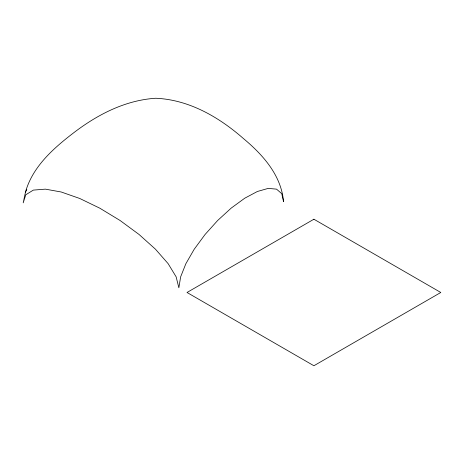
<?xml version="1.0" encoding="UTF-8"?>
<svg xmlns="http://www.w3.org/2000/svg" width="464" height="464" viewBox="0 0 464 464"><rect width="100%" height="100%" fill="white"/><g stroke="black" fill="none" stroke-linecap="round" stroke-linejoin="round"><path stroke-width="0.7" d="M25.474 192.108L23.2 202.861L25.769 194.793L33.321 190.107L45.385 189.144L61.202 191.992L79.75 198.482L99.812 208.191L120.037 220.464L139.032 234.453L155.457 249.191L168.13 263.651L176.129 276.817L178.86 287.779L180.647 276.834L185.873 263.697L194.19 249.272L205.03 234.535L217.657 220.493L231.2 208.104L244.748 198.209L257.375 191.487L268.209 188.396L276.532 189.144L281.758 193.674L283.545 201.689C281.312 175.305 262.902 154.785 243.409 138.533C218.88 117.015 188.97 99.685 155.695 98.252C125.825 100.178 98.623 113.993 75.04 131.753C54.34 147.5 32.747 166.129 25.474 192.108L26.808 189.596M313.902 219.223L187.009 292.482L313.902 365.748L440.8 292.482L313.902 219.223"/></g></svg>
